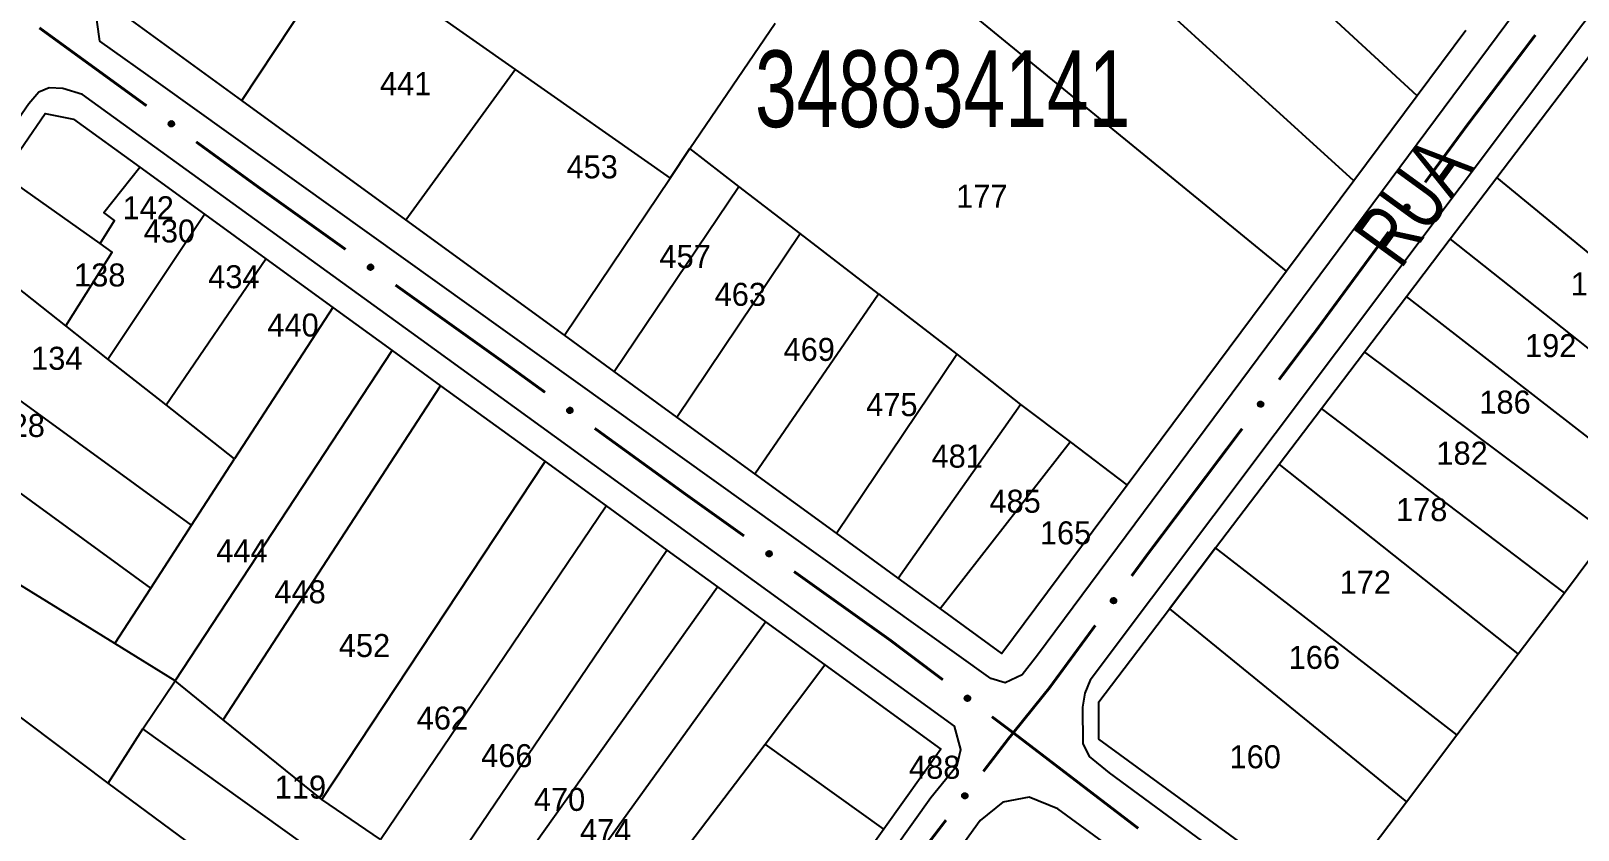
# Model space of a CAD drawing. Extents: x 199577 to 200882, y 4838726 to 4840156.
# Drawn here: x 200208.7 to 200309.6, y 4839329.8 to 4839381.8 of the extents above; entities that cross this region are included whole.
import ezdxf
from ezdxf.enums import TextEntityAlignment as Align

# ---------------------------------------------------------------- set-up
doc = ezdxf.new("R2010")
doc.units = 0
doc.header["$LTSCALE"] = 1.5
doc.header["$MEASUREMENT"] = 0
for name, color, linetype in [('CD_MALHA_LOTES', 7, 'CONTINUOUS'), ('CD_TXT_QUADRA', 2, 'CONTINUOUS'), ('RU-QUADRA', 210, 'CONTINUOUS'), ('SV-EIXO-RUA-PAV', 20, 'CONTINUOUS'), ('SV-RUA-PAVIM', 7, 'CONTINUOUS'), ('SV-TXT-RUA-PAV', 7, 'CONTINUOUS'), ('Th_NmrPorta', 1, 'CONTINUOUS')]:
    doc.layers.add(name, color=color, linetype=linetype)
doc.styles.add('ARIAL', font='ARIAL.SHX')

msp = doc.modelspace()

# ---------------------------------------------------------------- linework, layer by layer
at = {"layer": 'CD_MALHA_LOTES', "linetype": 'Continuous', "flags": 128}
for points in [[(200222.43, 4839377.3), (200214.3, 4839383.21), (200221.29, 4839392.64)], [(200294.95, 4839372.08), (200274.01, 4839391.13)], [(200304.27, 4839372.29), (200319, 4839391.7), (200327.19, 4839383.55)], [(200299.07, 4839377.6), (200285.27, 4839390.34)], [(200290.56, 4839366.18), (200262, 4839389.55)], [(200222.43, 4839377.3), (200229, 4839387.23)], [(200229, 4839387.23), (200240.26, 4839379.33)], [(200251.65, 4839374.17), (200257.21, 4839382.34)], [(200302.24, 4839381.86), (200299.07, 4839377.6)], [(200233.13, 4839369.52), (200240.26, 4839379.33)], [(200240.26, 4839379.33), (200250.36, 4839372.25)], [(200233.13, 4839369.52), (200222.43, 4839377.3)], [(200299.07, 4839377.6), (200294.95, 4839372.08)], [(200206.88, 4839372.46), (200209.62, 4839376.46), (200211.47, 4839376.1), (200215.79, 4839372.97)], [(200250.36, 4839372.25), (200251.65, 4839374.17)], [(200254.84, 4839371.71), (200251.65, 4839374.17)], [(200213.2, 4839367.99), (200214.14, 4839369.48), (200213.44, 4839370.01), (200215.79, 4839372.97)], [(200215.79, 4839372.97), (200220.01, 4839369.9)], [(200213.2, 4839367.99), (200206.88, 4839372.46)], [(200243.47, 4839362), (200250.36, 4839372.25)], [(200294.95, 4839372.08), (200290.56, 4839366.18)], [(200301.22, 4839368.28), (200304.27, 4839372.29)], [(200312.79, 4839365.28), (200304.27, 4839372.29)], [(200246.71, 4839359.64), (200254.84, 4839371.71)], [(200258.85, 4839368.63), (200254.84, 4839371.71)], [(200213.71, 4839360.45), (200220.01, 4839369.9)], [(200220.01, 4839369.9), (200224.01, 4839366.99)], [(200243.47, 4839362), (200233.13, 4839369.52)], [(200210.96, 4839362.62), (200203.94, 4839368.15)], [(200210.96, 4839362.62), (200213.99, 4839367.43), (200213.2, 4839367.99)], [(200250.8, 4839356.67), (200258.85, 4839368.63)], [(200263.95, 4839364.71), (200258.85, 4839368.63)], [(200298.38, 4839364.53), (200301.22, 4839368.28)], [(200318.59, 4839354.53), (200301.22, 4839368.28)], [(200217.51, 4839357.46), (200224.01, 4839366.99)], [(200224.01, 4839366.99), (200228.37, 4839363.82)], [(200290.56, 4839366.18), (200280.17, 4839352.23)], [(200228.37, 4839363.82), (200221.97, 4839353.95)], [(200228.37, 4839363.82), (200232.23, 4839361.02)], [(200255.89, 4839352.97), (200263.95, 4839364.71)], [(200263.95, 4839364.71), (200269.06, 4839360.78)], [(200295.64, 4839360.93), (200298.38, 4839364.53)], [(200313.97, 4839352.42), (200298.38, 4839364.53)], [(200219.16, 4839349.62), (200200.54, 4839363.17)], [(200213.71, 4839360.45), (200210.96, 4839362.62)], [(200246.71, 4839359.64), (200243.47, 4839362)], [(200218.09, 4839339.47), (200232.23, 4839361.02)], [(200232.23, 4839361.02), (200235.4, 4839358.71)], [(200261.21, 4839349.1), (200269.06, 4839360.78)], [(200269.06, 4839360.78), (200273.2, 4839357.5)], [(200292.83, 4839357.23), (200295.64, 4839360.93)], [(200311.52, 4839349.06), (200295.64, 4839360.93)], [(200217.51, 4839357.46), (200213.71, 4839360.45)], [(200216.5, 4839345.52), (200197.79, 4839359.15)], [(200250.8, 4839356.67), (200246.71, 4839359.64)], [(200221.23, 4839336.94), (200235.4, 4839358.71)], [(200235.4, 4839358.71), (200242.21, 4839353.77)], [(200221.97, 4839353.95), (200217.51, 4839357.46)], [(200265.23, 4839346.18), (200273.2, 4839357.5)], [(200273.2, 4839357.5), (200276.44, 4839355.05)], [(200290.08, 4839353.6), (200292.83, 4839357.23)], [(200308.67, 4839345.22), (200292.83, 4839357.23)], [(200255.89, 4839352.97), (200250.8, 4839356.67)], [(200267.96, 4839344.2), (200276.44, 4839355.05)], [(200276.44, 4839355.05), (200280.17, 4839352.23)], [(200214.16, 4839341.9), (200194.36, 4839354.12)], [(200219.16, 4839349.62), (200221.97, 4839353.95)], [(200227.66, 4839331.75), (200242.21, 4839353.77)], [(200242.21, 4839353.77), (200246.19, 4839350.88)], [(200261.21, 4839349.1), (200255.89, 4839352.97)], [(200285.93, 4839348.14), (200290.08, 4839353.6)], [(200305.65, 4839341.23), (200290.08, 4839353.6)], [(200280.17, 4839352.23), (200272, 4839341.26), (200267.96, 4839344.2)], [(200231.48, 4839329.14), (200246.19, 4839350.88)], [(200246.19, 4839350.88), (200250.15, 4839348)], [(200216.5, 4839345.52), (200219.16, 4839349.62)], [(200265.23, 4839346.18), (200261.21, 4839349.1)], [(200235.49, 4839326.39), (200250.15, 4839348)], [(200250.15, 4839348), (200253.46, 4839345.6)], [(200285.93, 4839348.14), (200282.92, 4839344.17)], [(200301.66, 4839335.95), (200285.93, 4839348.14)], [(200308.67, 4839345.22), (200310.46, 4839347.6)], [(200267.96, 4839344.2), (200265.23, 4839346.18)], [(200214.16, 4839341.9), (200216.5, 4839345.52)], [(200238.38, 4839324.41), (200253.46, 4839345.6)], [(200253.46, 4839345.6), (200256.58, 4839343.33)], [(200305.65, 4839341.23), (200308.67, 4839345.22)], [(200293.23, 4839324.78), (200278.31, 4839335.68), (200278.31, 4839338.1), (200282.92, 4839344.17)], [(200282.92, 4839344.17), (200298.38, 4839331.6)], [(200241.43, 4839322.32), (200256.58, 4839343.33)], [(200256.58, 4839343.33), (200260.46, 4839340.51)], [(200218.09, 4839339.47), (200214.16, 4839341.9)], [(200301.66, 4839335.95), (200305.65, 4839341.23)], [(200256.55, 4839335.35), (200260.46, 4839340.51)], [(200260.46, 4839340.51), (200268.02, 4839335.02), (200264.29, 4839329.8)], [(200215.99, 4839336.35), (200218.09, 4839339.47)], [(200221.23, 4839336.94), (200218.09, 4839339.47)], [(200213.72, 4839332.8), (200206.86, 4839337.98)], [(200227.66, 4839331.75), (200221.23, 4839336.94)], [(200213.72, 4839332.8), (200215.99, 4839336.35)], [(200251.03, 4839311.23), (200215.99, 4839336.35)], [(200298.38, 4839331.6), (200301.66, 4839335.95)], [(200250.83, 4839327.81), (200256.55, 4839335.35)], [(200264.29, 4839329.8), (200256.55, 4839335.35)], [(200220.31, 4839327.93), (200213.72, 4839332.8)], [(200231.48, 4839329.14), (200227.66, 4839331.75)], [(200293.23, 4839324.78), (200298.38, 4839331.6)], [(200264.29, 4839329.8), (200258.64, 4839321.89)]]:
    msp.add_lwpolyline(points, dxfattribs=at)
at = {"layer": 'RU-QUADRA', "linetype": 'Continuous', "flags": 128}
for points in [[(200316.28, 4839307.94), (200303.04, 4839317.62), (200293.23, 4839324.78), (200278.31, 4839335.68), (200278.31, 4839338.1), (200282.92, 4839344.17), (200285.93, 4839348.14), (200290.08, 4839353.6), (200292.83, 4839357.23), (200295.64, 4839360.93), (200298.38, 4839364.53), (200301.22, 4839368.28), (200304.27, 4839372.29), (200319, 4839391.7)], [(200302.24, 4839381.86), (200299.07, 4839377.6), (200294.95, 4839372.08), (200290.56, 4839366.18), (200280.17, 4839352.23), (200272, 4839341.26), (200267.96, 4839344.2), (200265.23, 4839346.18), (200261.21, 4839349.1), (200255.89, 4839352.97), (200250.8, 4839356.67), (200246.71, 4839359.64), (200243.47, 4839362), (200233.13, 4839369.52), (200222.43, 4839377.3), (200214.3, 4839383.21)], [(200206.88, 4839372.46), (200209.62, 4839376.46), (200211.47, 4839376.1), (200215.79, 4839372.97), (200220.01, 4839369.9), (200224.01, 4839366.99), (200228.37, 4839363.82), (200232.23, 4839361.02), (200235.4, 4839358.71), (200242.21, 4839353.77), (200246.19, 4839350.88), (200250.15, 4839348), (200253.46, 4839345.6), (200256.58, 4839343.33), (200260.46, 4839340.51), (200268.02, 4839335.02), (200264.29, 4839329.8), (200258.64, 4839321.89)]]:
    msp.add_lwpolyline(points, dxfattribs=at)
at = {"layer": 'SV-EIXO-RUA-PAV', "const_width": 0.18}
for points in [[(200209.754891, 4839381.665697), (200209.24, 4839382.04)], [(200216.225757, 4839376.961667), (200209.754891, 4839381.665697)], [(200306.773551, 4839381.573876), (200302.552151, 4839375.98999)], [(200302.552151, 4839375.98999), (200302.28, 4839375.63)], [(200302.28, 4839375.63), (200299.583493, 4839371.966716)], [(200223.56, 4839371.63), (200219.461189, 4839374.609652)], [(200224.31895, 4839371.08803), (200223.56, 4839371.63)], [(200229.201766, 4839367.601182), (200224.31895, 4839371.08803)], [(200297.212267, 4839368.745337), (200293.062621, 4839363.107922)], [(200239.44, 4839360.29), (200232.456977, 4839365.276617)], [(200293.062621, 4839363.107922), (200292.49, 4839362.33)], [(200292.49, 4839362.33), (200290.063244, 4839359.107514)], [(200239.779447, 4839360.043908), (200239.44, 4839360.29)], [(200242.208303, 4839358.283039), (200239.779447, 4839360.043908)], [(200251.33, 4839351.67), (200245.446777, 4839355.935213)], [(200287.656971, 4839355.912228), (200281.64129, 4839347.924013)], [(200251.927104, 4839351.244262), (200251.33, 4839351.67)], [(200255.184011, 4839348.922073), (200251.927104, 4839351.244262)], [(200281.45, 4839347.67), (200280.454098, 4839346.31451)], [(200281.64129, 4839347.924013), (200281.45, 4839347.67)], [(200264.71, 4839342.13), (200258.440917, 4839346.599884)], [(200278.085743, 4839343.091019), (200275.125299, 4839339.061655)], [(200264.950167, 4839341.949278), (200264.71, 4839342.13)], [(200268.146346, 4839339.544192), (200264.950167, 4839341.949278)], [(200275.08, 4839339), (200272.617909, 4839335.945183)], [(200275.125299, 4839339.061655), (200275.08, 4839339)], [(200272.75, 4839336.08), (200271.342526, 4839337.139107)], [(200272.38, 4839335.65), (200270.784478, 4839333.570743)], [(200272.617909, 4839335.945183), (200272.38, 4839335.65)], [(200272.939498, 4839335.93509), (200272.75, 4839336.08)], [(200280.883076, 4839329.860589), (200272.939498, 4839335.93509)], [(200268.349382, 4839330.397369), (200266.52306, 4839328.017337)]]:
    msp.add_lwpolyline(points, dxfattribs=at)
at = {"layer": 'SV-EIXO-RUA-PAV'}
for points in [[(200217.894962, 4839375.612135), (200217.846767, 4839375.603814), (200217.803644, 4839375.606517), (200217.768326, 4839375.619124), (200217.740021, 4839375.638402), (200217.713286, 4839375.661386), (200217.691443, 4839375.690505), (200217.674359, 4839375.728195), (200217.665672, 4839375.776483), (200217.671345, 4839375.820476), (200217.681852, 4839375.855763), (200217.700254, 4839375.886435), (200217.723017, 4839375.912033), (200217.754015, 4839375.933721), (200217.792379, 4839375.950661), (200217.841146, 4839375.958221), (200217.883404, 4839375.955281), (200217.917245, 4839375.94219), (200217.947963, 4839375.923494), (200217.974977, 4839375.899703), (200217.996254, 4839375.870995), (200218.01324, 4839375.832338), (200218.020064, 4839375.784106), (200218.017613, 4839375.741925), (200218.005, 4839375.707909), (200217.985913, 4839375.678081), (200217.963187, 4839375.650985), (200217.934829, 4839375.62781), (200217.894962, 4839375.612135)], [(200298.571707, 4839370.406483), (200298.579742, 4839370.358239), (200298.576782, 4839370.315132), (200298.563966, 4839370.27989), (200298.544519, 4839370.251701), (200298.521377, 4839370.225102), (200298.492128, 4839370.203433), (200298.454337, 4839370.186574), (200298.405999, 4839370.178174), (200298.36204, 4839370.184109), (200298.326816, 4839370.194825), (200298.296255, 4839370.21341), (200298.270792, 4839370.236325), (200298.249288, 4839370.267452), (200298.232577, 4839370.305915), (200298.225307, 4839370.354726), (200298.228499, 4839370.396966), (200298.241791, 4839370.430729), (200298.260669, 4839370.461335), (200298.284621, 4839370.488207), (200298.313455, 4839370.509312), (200298.352213, 4839370.526068), (200298.400484, 4839370.532605), (200298.44265, 4839370.529903), (200298.47659, 4839370.517089), (200298.506304, 4839370.497824), (200298.533264, 4839370.474937), (200298.556271, 4839370.446442), (200298.571707, 4839370.406483)], [(200230.882327, 4839366.265817), (200230.834204, 4839366.257088), (200230.791059, 4839366.259427), (200230.755636, 4839366.271734), (200230.727169, 4839366.290772), (200230.70024, 4839366.313529), (200230.678152, 4839366.342463), (200230.66075, 4839366.380006), (200230.651655, 4839366.428219), (200230.656955, 4839366.472259), (200230.667163, 4839366.507633), (200230.685306, 4839366.53846), (200230.707851, 4839366.564249), (200230.738665, 4839366.5862), (200230.776884, 4839366.603463), (200230.825585, 4839366.611436), (200230.867867, 4839366.608853), (200230.901817, 4839366.596049), (200230.932692, 4839366.577613), (200230.959906, 4839366.554051), (200230.981425, 4839366.525524), (200230.998738, 4839366.487012), (200231.005969, 4839366.43884), (200231.003875, 4839366.396639), (200230.991551, 4839366.362518), (200230.972717, 4839366.33253), (200230.95022, 4839366.305243), (200230.92206, 4839366.281828), (200230.882327, 4839366.265817)], [(200243.879254, 4839356.935669), (200243.831069, 4839356.927285), (200243.787943, 4839356.929932), (200243.752609, 4839356.942493), (200243.724279, 4839356.961734), (200243.697514, 4839356.984684), (200243.675633, 4839357.013775), (200243.658501, 4839357.051442), (200243.649751, 4839357.099719), (200243.655367, 4839357.14372), (200243.665828, 4839357.17902), (200243.684191, 4839357.209715), (200243.706921, 4839357.235343), (200243.737891, 4839357.257072), (200243.776232, 4839357.274061), (200243.824989, 4839357.281685), (200243.867251, 4839357.278799), (200243.901109, 4839357.265752), (200243.931852, 4839357.247096), (200243.958896, 4839357.223339), (200243.98021, 4839357.194659), (200243.997246, 4839357.156024), (200244.004133, 4839357.107801), (200244.001736, 4839357.065617), (200243.989168, 4839357.031584), (200243.970119, 4839357.001732), (200243.947428, 4839356.974606), (200243.9191, 4839356.951394), (200243.879254, 4839356.935669)], [(200289.034476, 4839357.558425), (200289.041983, 4839357.510096), (200289.038552, 4839357.467025), (200289.025352, 4839357.431925), (200289.005599, 4839357.403949), (200288.982167, 4839357.377605), (200288.952683, 4839357.356257), (200288.914711, 4839357.339811), (200288.866283, 4839357.33194), (200288.822392, 4839357.338355), (200288.787287, 4839357.349455), (200288.75693, 4839357.368373), (200288.73172, 4839357.391565), (200288.710557, 4839357.422924), (200288.694267, 4839357.461568), (200288.687531, 4839357.510455), (200288.691184, 4839357.552658), (200288.704844, 4839357.586274), (200288.724055, 4839357.616672), (200288.7483, 4839357.64328), (200288.777362, 4839357.664069), (200288.816301, 4839357.680401), (200288.86464, 4839357.68641), (200288.906774, 4839357.683248), (200288.940572, 4839357.670063), (200288.970074, 4839357.650475), (200288.996783, 4839357.627295), (200289.019476, 4839357.59855), (200289.034476, 4839357.558425)], [(200256.865546, 4839347.587935), (200256.817429, 4839347.579171), (200256.774283, 4839347.581478), (200256.73885, 4839347.593759), (200256.71037, 4839347.612777), (200256.683424, 4839347.635514), (200256.661315, 4839347.664432), (200256.643885, 4839347.701962), (200256.634755, 4839347.750168), (200256.640023, 4839347.794212), (200256.650205, 4839347.829594), (200256.668326, 4839347.860433), (200256.690852, 4839347.88624), (200256.72165, 4839347.908212), (200256.759856, 4839347.925504), (200256.808551, 4839347.933512), (200256.850835, 4839347.93096), (200256.884795, 4839347.918181), (200256.915683, 4839347.899768), (200256.942915, 4839347.876225), (200256.964454, 4839347.847714), (200256.981795, 4839347.809215), (200256.989062, 4839347.761048), (200256.986998, 4839347.718846), (200256.974699, 4839347.684715), (200256.955887, 4839347.654713), (200256.93341, 4839347.62741), (200256.905267, 4839347.603975), (200256.865546, 4839347.587935)], [(200279.443703, 4839344.753375), (200279.45178, 4839344.705138), (200279.448859, 4839344.662029), (200279.436074, 4839344.626776), (200279.416653, 4839344.598569), (200279.393534, 4839344.57195), (200279.364304, 4839344.550255), (200279.326529, 4839344.533362), (200279.278198, 4839344.524919), (200279.234233, 4839344.530814), (200279.199, 4839344.5415), (200279.168422, 4839344.560057), (200279.142939, 4839344.582949), (200279.121408, 4839344.614057), (200279.104662, 4839344.652506), (200279.097349, 4839344.70131), (200279.100503, 4839344.743553), (200279.113765, 4839344.777327), (200279.132616, 4839344.807951), (200279.156544, 4839344.834844), (200279.185359, 4839344.855975), (200279.224102, 4839344.872765), (200279.272367, 4839344.879345), (200279.314536, 4839344.87668), (200279.348487, 4839344.863896), (200279.378218, 4839344.844658), (200279.405199, 4839344.821795), (200279.42823, 4839344.79332), (200279.443703, 4839344.753375)], [(200269.793055, 4839338.167299), (200269.744729, 4839338.159774), (200269.701656, 4839338.163189), (200269.666551, 4839338.176376), (200269.638569, 4839338.196119), (200269.612216, 4839338.219541), (200269.590857, 4839338.249017), (200269.574397, 4839338.286983), (200269.566508, 4839338.335408), (200269.572906, 4839338.379302), (200269.583994, 4839338.41441), (200269.6029, 4839338.444774), (200269.626082, 4839338.469993), (200269.657434, 4839338.491167), (200269.696072, 4839338.507472), (200269.744957, 4839338.514226), (200269.787161, 4839338.510589), (200269.820781, 4839338.496942), (200269.851187, 4839338.477741), (200269.877804, 4839338.453507), (200269.898604, 4839338.424452), (200269.91495, 4839338.38552), (200269.920977, 4839338.337182), (200269.91783, 4839338.295047), (200269.904659, 4839338.261244), (200269.885082, 4839338.231735), (200269.861911, 4839338.205018), (200269.833175, 4839338.182313), (200269.793055, 4839338.167299)], [(200269.741731, 4839332.03103), (200269.7488, 4839331.982635), (200269.74498, 4839331.939596), (200269.731462, 4839331.904617), (200269.711456, 4839331.876822), (200269.687787, 4839331.850691), (200269.658111, 4839331.82961), (200269.619992, 4839331.813509), (200269.571495, 4839331.806077), (200269.527663, 4839331.812888), (200269.492661, 4839331.824306), (200269.462476, 4839331.843498), (200269.437477, 4839331.866917), (200269.416599, 4839331.898466), (200269.400659, 4839331.937256), (200269.394366, 4839331.986203), (200269.3984, 4839332.028371), (200269.412364, 4839332.061861), (200269.43185, 4839332.092084), (200269.456334, 4839332.118472), (200269.485584, 4839332.138997), (200269.524668, 4839332.154976), (200269.573061, 4839332.160547), (200269.615164, 4839332.157003), (200269.648842, 4839332.143514), (200269.678165, 4839332.123659), (200269.704662, 4839332.100238), (200269.727095, 4839332.071289), (200269.741731, 4839332.03103)]]:
    msp.add_lwpolyline(points, close=True, dxfattribs=at)
for points in [[(200218.017613, 4839375.741925), (200217.723017, 4839375.912033)], [(200218.017672, 4839375.765102), (200217.742959, 4839375.920945)], [(200218.020064, 4839375.784106), (200217.754015, 4839375.933721)], [(200218.012647, 4839375.809242), (200217.77596, 4839375.940815)], [(200218.01324, 4839375.832338), (200217.792379, 4839375.950661)], [(200217.998893, 4839375.85298), (200217.82331, 4839375.950255)], [(200217.996254, 4839375.870995), (200217.841146, 4839375.958221)], [(200217.981731, 4839375.887387), (200217.867752, 4839375.953375)], [(200217.974977, 4839375.899703), (200217.883404, 4839375.955281)], [(200217.934829, 4839375.62781), (200217.665672, 4839375.776483)], [(200217.963187, 4839375.650985), (200217.671345, 4839375.820476)], [(200217.945265, 4839375.642293), (200217.671957, 4839375.795428)], [(200217.915273, 4839375.621922), (200217.673972, 4839375.751788)], [(200217.894962, 4839375.612135), (200217.674359, 4839375.728195)], [(200217.970842, 4839375.665874), (200217.679573, 4839375.833752)], [(200217.985913, 4839375.678081), (200217.681852, 4839375.855763)], [(200217.868526, 4839375.608669), (200217.689131, 4839375.705342)], [(200217.846767, 4839375.603814), (200217.691443, 4839375.690505)], [(200217.993609, 4839375.694872), (200217.694012, 4839375.872178)], [(200218.005, 4839375.707909), (200217.700254, 4839375.886435)], [(200217.822178, 4839375.605249), (200217.710105, 4839375.671538)], [(200217.803644, 4839375.606517), (200217.713286, 4839375.661386)], [(200218.008952, 4839375.72758), (200217.714372, 4839375.897865)], [(200298.313455, 4839370.509312), (200298.225307, 4839370.354726)], [(200298.284621, 4839370.488207), (200298.228499, 4839370.396966)], [(200298.296978, 4839370.494888), (200298.230312, 4839370.381303)], [(200298.352213, 4839370.526068), (200298.232577, 4839370.305915)], [(200298.331486, 4839370.511845), (200298.233167, 4839370.336844)], [(200298.375304, 4839370.525338), (200298.242325, 4839370.289439)], [(200298.400484, 4839370.532605), (200298.249288, 4839370.267452)], [(200298.419474, 4839370.5301), (200298.261999, 4839370.256319)], [(200298.44265, 4839370.529903), (200298.270792, 4839370.236325)], [(200298.456943, 4839370.521157), (200298.284909, 4839370.227595)], [(200298.47659, 4839370.517089), (200298.296255, 4839370.21341)], [(200298.48956, 4839370.50562), (200298.310473, 4839370.207083)], [(200298.506304, 4839370.497824), (200298.326816, 4839370.194825)], [(200298.518421, 4839370.482681), (200298.348813, 4839370.192416)], [(200298.533264, 4839370.474937), (200298.36204, 4839370.184109)], [(200298.54185, 4839370.456964), (200298.387092, 4839370.184572)], [(200298.556271, 4839370.446442), (200298.405999, 4839370.178174)], [(200298.562042, 4839370.426851), (200298.430742, 4839370.186328)], [(200298.571707, 4839370.406483), (200298.454337, 4839370.186574)], [(200298.575016, 4839370.380026), (200298.477277, 4839370.201209)], [(200298.579742, 4839370.358239), (200298.492128, 4839370.203433)], [(200298.578161, 4839370.333659), (200298.511206, 4839370.221982)], [(200298.576782, 4839370.315132), (200298.521377, 4839370.225102)], [(200230.92206, 4839366.281828), (200230.651655, 4839366.428219)], [(200230.95022, 4839366.305243), (200230.656955, 4839366.472259)], [(200230.932373, 4839366.296399), (200230.657779, 4839366.447217)], [(200230.902554, 4839366.275775), (200230.660164, 4839366.403596)], [(200230.882327, 4839366.265817), (200230.66075, 4839366.380006)], [(200230.957749, 4839366.320196), (200230.665071, 4839366.485604)], [(200230.972717, 4839366.33253), (200230.667163, 4839366.507633)], [(200230.855921, 4839366.262128), (200230.675714, 4839366.35728)], [(200230.834204, 4839366.257088), (200230.678152, 4839366.342463)], [(200230.98027, 4839366.349385), (200230.679184, 4839366.524151)], [(200230.991551, 4839366.362518), (200230.685306, 4839366.53846)], [(200230.809603, 4839366.258315), (200230.696974, 4839366.323654)], [(200230.995336, 4839366.382221), (200230.699326, 4839366.550009)], [(200230.791059, 4839366.259427), (200230.70024, 4839366.313529)], [(200231.003875, 4839366.396639), (200230.707851, 4839366.564249)], [(200231.003738, 4839366.419816), (200230.727717, 4839366.57333)], [(200231.005969, 4839366.43884), (200230.738665, 4839366.5862)], [(200230.99834, 4839366.463912), (200230.760549, 4839366.593479)], [(200230.998738, 4839366.487012), (200230.776884, 4839366.603463)], [(200230.984217, 4839366.507532), (200230.807817, 4839366.603319)], [(200230.981425, 4839366.525524), (200230.825585, 4839366.611436)], [(200230.966764, 4839366.541792), (200230.852231, 4839366.606814)], [(200230.959906, 4839366.554051), (200230.867867, 4839366.608853)], [(200243.9191, 4839356.951394), (200243.649751, 4839357.099719)], [(200243.947428, 4839356.974606), (200243.655367, 4839357.14372)], [(200243.929517, 4839356.965891), (200243.656011, 4839357.118672)], [(200243.899552, 4839356.945481), (200243.658083, 4839357.075035)], [(200243.879254, 4839356.935669), (200243.658501, 4839357.051442)], [(200243.955064, 4839356.989505), (200243.663578, 4839357.157006)], [(200243.970119, 4839357.001732), (200243.665828, 4839357.17902)], [(200243.852822, 4839356.932168), (200243.673302, 4839357.028609)], [(200243.831069, 4839356.927285), (200243.675633, 4839357.013775)], [(200243.977793, 4839357.018532), (200243.677967, 4839357.195451)], [(200243.989168, 4839357.031584), (200243.684191, 4839357.209715)], [(200243.806478, 4839356.928688), (200243.69432, 4839356.994832)], [(200243.787943, 4839356.929932), (200243.697514, 4839356.984684)], [(200243.993093, 4839357.05126), (200243.698294, 4839357.221164)], [(200244.001736, 4839357.065617), (200243.706921, 4839357.235343)], [(200244.001765, 4839357.088794), (200243.726851, 4839357.244281)], [(200244.004133, 4839357.107801), (200243.737891, 4839357.257072)], [(200243.996683, 4839357.132928), (200243.759826, 4839357.264194)], [(200243.997246, 4839357.156024), (200243.776232, 4839357.274061)], [(200243.982873, 4839357.176647), (200243.807164, 4839357.273695)], [(200243.98021, 4839357.194659), (200243.824989, 4839357.281685)], [(200243.965666, 4839357.211032), (200243.851602, 4839357.276872)], [(200243.958896, 4839357.223339), (200243.867251, 4839357.278799)], [(200288.777362, 4839357.664069), (200288.687531, 4839357.510455)], [(200288.7483, 4839357.64328), (200288.691184, 4839357.552658)], [(200288.760728, 4839357.649826), (200288.692826, 4839357.536976)], [(200288.816301, 4839357.680401), (200288.694267, 4839357.461568)], [(200288.795419, 4839357.666405), (200288.695195, 4839357.492488)], [(200288.839383, 4839357.679418), (200288.703835, 4839357.444986)], [(200288.86464, 4839357.68641), (200288.710557, 4839357.422924)], [(200288.883602, 4839357.683698), (200288.723146, 4839357.411653)], [(200288.906774, 4839357.683248), (200288.73172, 4839357.391565)], [(200288.920971, 4839357.674346), (200288.74574, 4839357.382681)], [(200288.940572, 4839357.670063), (200288.75693, 4839357.368373)], [(200288.953416, 4839357.658454), (200288.771079, 4839357.361891)], [(200288.970074, 4839357.650475), (200288.787287, 4839357.349455)], [(200288.982025, 4839357.635201), (200288.809256, 4839357.346806)], [(200288.996783, 4839357.627295), (200288.822392, 4839357.338355)], [(200289.005171, 4839357.609229), (200288.847447, 4839357.338544)], [(200289.019476, 4839357.59855), (200288.866283, 4839357.33194)], [(200289.025034, 4839357.578898), (200288.891114, 4839357.339823)], [(200289.034476, 4839357.558425), (200288.914711, 4839357.339811)], [(200289.037495, 4839357.531934), (200288.937809, 4839357.354195)], [(200289.041983, 4839357.510096), (200288.952683, 4839357.356257)], [(200289.040133, 4839357.485535), (200288.971962, 4839357.374596)], [(200289.038552, 4839357.467025), (200288.982167, 4839357.377605)], [(200256.905267, 4839347.603975), (200256.634755, 4839347.750168)], [(200256.93341, 4839347.62741), (200256.640023, 4839347.794212)], [(200256.915569, 4839347.618553), (200256.640865, 4839347.76917)], [(200256.885765, 4839347.597907), (200256.643282, 4839347.725551)], [(200256.865546, 4839347.587935), (200256.643885, 4839347.701962)], [(200256.940928, 4839347.642368), (200256.64813, 4839347.807563)], [(200256.955887, 4839347.654713), (200256.650205, 4839347.829594)], [(200256.839142, 4839347.584226), (200256.658866, 4839347.679247)], [(200256.817429, 4839347.579171), (200256.661315, 4839347.664432)], [(200256.963428, 4839347.671574), (200256.662214, 4839347.84612)], [(200256.974699, 4839347.684715), (200256.668326, 4839347.860433)], [(200256.978469, 4839347.704422), (200256.682337, 4839347.871993)], [(200256.986998, 4839347.718846), (200256.690852, 4839347.88624)], [(200256.986844, 4839347.742022), (200256.710711, 4839347.895334)], [(200256.989062, 4839347.761048), (200256.72165, 4839347.908212)], [(200256.981414, 4839347.786115), (200256.743529, 4839347.915507)], [(200256.981795, 4839347.809215), (200256.759856, 4839347.925504)], [(200256.967259, 4839347.829724), (200256.79079, 4839347.925382)], [(200256.964454, 4839347.847714), (200256.808551, 4839347.933512)], [(200256.949782, 4839347.863972), (200256.835201, 4839347.92891)], [(200256.942915, 4839347.876225), (200256.850835, 4839347.93096)], [(200256.792828, 4839347.58038), (200256.68015, 4839347.645637)], [(200256.774283, 4839347.581478), (200256.683424, 4839347.635514)], [(200279.185359, 4839344.855975), (200279.097349, 4839344.70131)], [(200279.156544, 4839344.834844), (200279.100503, 4839344.743553)], [(200279.168894, 4839344.841535), (200279.10233, 4839344.727892)], [(200279.224102, 4839344.872765), (200279.104662, 4839344.652506)], [(200279.203387, 4839344.858523), (200279.105225, 4839344.683435)], [(200279.247194, 4839344.872055), (200279.114425, 4839344.636037)], [(200279.272367, 4839344.879345), (200279.121408, 4839344.614057)], [(200279.291359, 4839344.876857), (200279.134128, 4839344.602936)], [(200279.314536, 4839344.87668), (200279.142939, 4839344.582949)], [(200279.328837, 4839344.867947), (200279.157063, 4839344.574232)], [(200279.348487, 4839344.863896), (200279.168422, 4839344.560057)], [(200279.361467, 4839344.852439), (200279.182647, 4839344.553743)], [(200279.378218, 4839344.844658), (200279.199, 4839344.5415)], [(200279.390349, 4839344.829526), (200279.220999, 4839344.53911)], [(200279.405199, 4839344.821795), (200279.234233, 4839344.530814)], [(200279.4138, 4839344.80383), (200279.259285, 4839344.5313)], [(200279.42823, 4839344.79332), (200279.278198, 4839344.524919)], [(200279.43402, 4839344.773735), (200279.302934, 4839344.533094)], [(200279.443703, 4839344.753375), (200279.326529, 4839344.533362)], [(200279.447035, 4839344.726921), (200279.349456, 4839344.548017)], [(200279.45178, 4839344.705138), (200279.364304, 4839344.550255)], [(200279.450221, 4839344.680557), (200279.383365, 4839344.56882)], [(200279.448859, 4839344.662029), (200279.393534, 4839344.57195)], [(200269.833175, 4839338.182313), (200269.566508, 4839338.335408)], [(200269.861911, 4839338.205018), (200269.572906, 4839338.379302)], [(200269.843849, 4839338.196623), (200269.573105, 4839338.354246)], [(200269.793055, 4839338.167299), (200269.574397, 4839338.286983)], [(200269.813525, 4839338.176749), (200269.5744, 4839338.310579)], [(200269.869811, 4839338.219778), (200269.581353, 4839338.39244)], [(200269.885082, 4839338.231735), (200269.583994, 4839338.41441)], [(200269.766565, 4839338.16427), (200269.588789, 4839338.26389)], [(200269.744729, 4839338.159774), (200269.590857, 4839338.249017)], [(200269.893054, 4839338.248396), (200269.596423, 4839338.430623)], [(200269.904659, 4839338.261244), (200269.6029, 4839338.444774)], [(200269.720167, 4839338.161615), (200269.609203, 4839338.229744)], [(200269.701656, 4839338.163189), (200269.612216, 4839338.219541)], [(200269.908934, 4839338.280847), (200269.617204, 4839338.45597)], [(200269.91783, 4839338.295047), (200269.626082, 4839338.469993)], [(200269.918272, 4839338.31822), (200269.646168, 4839338.478575)], [(200269.920977, 4839338.337182), (200269.657434, 4839338.491167)], [(200269.913976, 4839338.362437), (200269.679493, 4839338.497898)], [(200269.91495, 4839338.38552), (200269.696072, 4839338.507472)], [(200269.900946, 4839338.406396), (200269.726992, 4839338.506555)], [(200269.898604, 4839338.424452), (200269.744957, 4839338.514226)], [(200269.884354, 4839338.441081), (200269.77148, 4839338.508941)], [(200269.877804, 4839338.453507), (200269.787161, 4839338.510589)], [(200269.485584, 4839332.138997), (200269.394366, 4839331.986203)], [(200269.456334, 4839332.118472), (200269.3984, 4839332.028371)], [(200269.468821, 4839332.124905), (200269.399901, 4839332.012675)], [(200269.524668, 4839332.154976), (200269.400659, 4839331.937256)], [(200269.503661, 4839332.141169), (200269.401867, 4839331.968167)], [(200269.547741, 4839332.153784), (200269.410076, 4839331.920588)], [(200269.573061, 4839332.160547), (200269.416599, 4839331.898466)], [(200269.591997, 4839332.157663), (200269.429085, 4839331.887082)], [(200269.615164, 4839332.157003), (200269.437477, 4839331.866917)], [(200269.62928, 4839332.147973), (200269.451416, 4839331.857907)], [(200269.648842, 4839332.143514), (200269.462476, 4839331.843498)], [(200269.661579, 4839332.131788), (200269.476566, 4839331.836888)], [(200269.678165, 4839332.123659), (200269.492661, 4839331.824306)], [(200269.689977, 4839332.108277), (200269.514605, 4839331.821458)], [(200269.704662, 4839332.100238), (200269.527663, 4839331.812888)], [(200269.712887, 4839332.082097), (200269.552719, 4839331.812851)], [(200269.727095, 4839332.071289), (200269.571495, 4839331.806077)], [(200269.732474, 4839332.051587), (200269.596396, 4839331.813734)], [(200269.741731, 4839332.03103), (200269.619992, 4839331.813509)], [(200269.74451, 4839332.004512), (200269.643219, 4839331.827683)], [(200269.7488, 4839331.982635), (200269.658111, 4839331.82961)], [(200269.746728, 4839331.958091), (200269.677556, 4839331.847774)], [(200269.74498, 4839331.939596), (200269.687787, 4839331.850691)]]:
    msp.add_lwpolyline(points, dxfattribs=at)
at = {"layer": 'SV-RUA-PAVIM', "linetype": 'Continuous'}
for points in [[(200217.15, 4839378.36, 10.95), (200213.18, 4839381.17, 11), (200213, 4839382.41, 11), (200212.89, 4839383.43, 11), (200213.38, 4839384.23, 11), (200263.45, 4839450.72, 11.03), (200264.11, 4839451.01, 11.24), (200264.85, 4839450.7, 11.28), (200266.72, 4839448.83, 11.82), (200296.57, 4839417.64, 11.76), (200314.65, 4839398.42, 11.83), (200315.33, 4839397.28, 11.83), (200315.22, 4839396.2, 11.78), (200274.32, 4839341.15, 10.18), (200273.32, 4839339.86, 10.2), (200272.2, 4839339.34, 10.2), (200271.28, 4839339.64, 10.2)], [(200321.78, 4839391.26, 11.28), (200319.92, 4839393.14, 11.3), (200318.92, 4839393.47, 11.3), (200317.94, 4839393.03, 11.3), (200277.74, 4839339.51, 9.86), (200277.41, 4839338.68, 9.88), (200277.26, 4839337.77, 9.88), (200277.28, 4839335.39, 9.88), (200277.69, 4839334.54, 9.88), (200278.99, 4839333.47, 9.88), (200336.13, 4839291.45, 7.82), (200337.24, 4839291.25, 7.82), (200338.11, 4839291.4, 7.82), (200372.96, 4839334.95, 7.99), (200372.98, 4839336.92, 7.99), (200372.27, 4839339.31, 7.99)], [(200267.36, 4839331.88, 9.15), (200269.08, 4839333.99, 9.17), (200269.32, 4839335.01, 9.17), (200268.9, 4839336.53, 9.17), (200234.12, 4839361.72, 10.53), (200212.05, 4839377.7, 10.67), (200210.76, 4839378.09, 10.7), (200209.87, 4839378.14, 10.7), (200209.21, 4839377.86, 10.7), (200208.55, 4839377.08, 10.7), (200170.53, 4839321.89, 10.42), (200170.69, 4839320.9, 10.42), (200170.88, 4839319.91, 10.42), (200173.82, 4839317.81, 10.42), (200207.01, 4839293.77, 8.61), (200226.33, 4839279.44, 8.46), (200227.88, 4839279.25, 8.46), (200228.78, 4839279.21, 8.46), (200230.15, 4839279.66, 8.53)], [(200232.68, 4839277.97, 7.78), (200231.9, 4839276.73, 7.82), (200232.37, 4839274.79, 7.82), (200233.23, 4839273.99, 7.82), (200265.97, 4839250.49, 7.81), (200290.33, 4839232.24, 5.65), (200291.23, 4839232.47, 5.66), (200292.96, 4839233.51, 5.66), (200334.5, 4839286.27, 8.15), (200334.56, 4839287.34, 8.19), (200333.72, 4839288.65, 8.29), (200275.64, 4839331.14, 9.28), (200273.77, 4839331.89, 9.43), (200272.05, 4839331.56, 9.43), (200270.58, 4839330.37, 9.43)]]:
    msp.add_polyline3d(points, close=True, dxfattribs=at)

# ---------------------------------------------------------------- texts
at = {"layer": 'CD_TXT_QUADRA', "style": 'ARIAL', "width": 0.7}
msp.add_text('348834141', height=5, dxfattribs=at).set_placement((200255.9, 4839375.57))
at = {"layer": 'SV-TXT-RUA-PAV', "style": 'ARIAL', "width": 0.7}
msp.add_text('RUA', height=4, rotation=54, dxfattribs=at).set_placement((200298, 4839366.24))
at = {"layer": 'Th_NmrPorta', "color": 1}
for s, p in [('441', (200231.445339, 4839378.403917)), ('453', (200243.60679, 4839372.981219)), ('142', (200214.661219, 4839370.31321)), ('177', (200269.01375, 4839371.066558)), ('430', (200216.044565, 4839368.799744)), ('457', (200249.66679, 4839367.141219)), ('138', (200211.501219, 4839365.93321)), ('434', (200220.244565, 4839365.819744)), ('196', (200309.08375, 4839365.346558)), ('463', (200253.26679, 4839364.671219)), ('440', (200224.104565, 4839362.669744)), ('469', (200257.75679, 4839361.081219)), ('192', (200306.10375, 4839361.326558)), ('134', (200208.701219, 4839360.50321)), ('475', (200263.14679, 4839357.481219)), ('186', (200303.12375, 4839357.646558)), ('128', (200206.251219, 4839356.12321)), ('481', (200267.40679, 4839354.121219)), ('182', (200300.32375, 4839354.316558)), ('485', (200271.183442, 4839351.18375)), ('178', (200297.69375, 4839350.636558)), ('165', (200274.469992, 4839349.124523)), ('444', (200220.774565, 4839347.959744)), ('172', (200294.01375, 4839345.906558)), ('448', (200224.56147, 4839345.280384)), ('452', (200228.76147, 4839341.780384)), ('166', (200290.69375, 4839341.006558)), ('462', (200233.84147, 4839337.050384)), ('466', (200238.04147, 4839334.600384)), ('488', (200265.942039, 4839333.845582)), ('160', (200286.83375, 4839334.526558)), ('119', (200224.584523, 4839332.550008)), ('470', (200241.477498, 4839331.749166)), ('474', (200244.48679, 4839329.711219))]:
    msp.add_text(s, height=1.5, dxfattribs=at).set_placement(p, align=Align.MIDDLE_LEFT)

doc.saveas('drawing.dxf')
